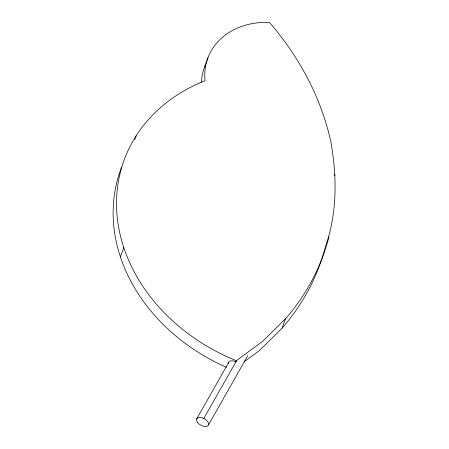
<?xml version="1.0" encoding="UTF-8"?>
<svg xmlns="http://www.w3.org/2000/svg" width="449" height="449" viewBox="0 0 449 449"><rect width="100%" height="100%" fill="white"/><g stroke="black" fill="none" stroke-linecap="round" stroke-linejoin="round"><path stroke-width="0.67" d="M228.575 363.443A6.645 3.71 29.5 0 1 235.905 361.86L236.32 360.704A181.856 150.168 19.9 0 1 117.341 218.388A181.856 150.168 19.9 0 1 205.041 80.725A71.122 58.729 19.9 0 1 269.49 22.45C299.202 56.888 321.417 97.916 331.008 142.558C336.896 176.586 337.311 212.557 325.834 245.468M134.751 139.645L136.103 135.901M120.394 256.912L123.784 247.545M204.626 66.935L208.016 57.567M334.651 175.682L335.106 174.437M244.144 361.821L259.281 350.686L282.067 328.202L285.452 318.835A290.8 240.136 19.9 0 0 328.994 236.73M196.634 419.012L228.704 362.433M203.835 418.446L236.589 360.654M208.488 424.922L247.747 355.653M285.452 318.835L262.665 341.324L236.32 360.704M325.609 246.097A290.8 240.136 19.9 0 1 282.067 328.202M226.464 367.333A181.856 150.168 19.9 0 1 121.673 167.011M201.427 82.156A71.122 58.729 19.9 0 1 205.356 65.139M197.47 422.369A6.645 3.71 29.5 0 0 207.954 425.736A6.645 3.71 29.5 0 0 202.258 417.8A6.645 3.71 29.5 0 0 197.47 422.369"/></g></svg>
